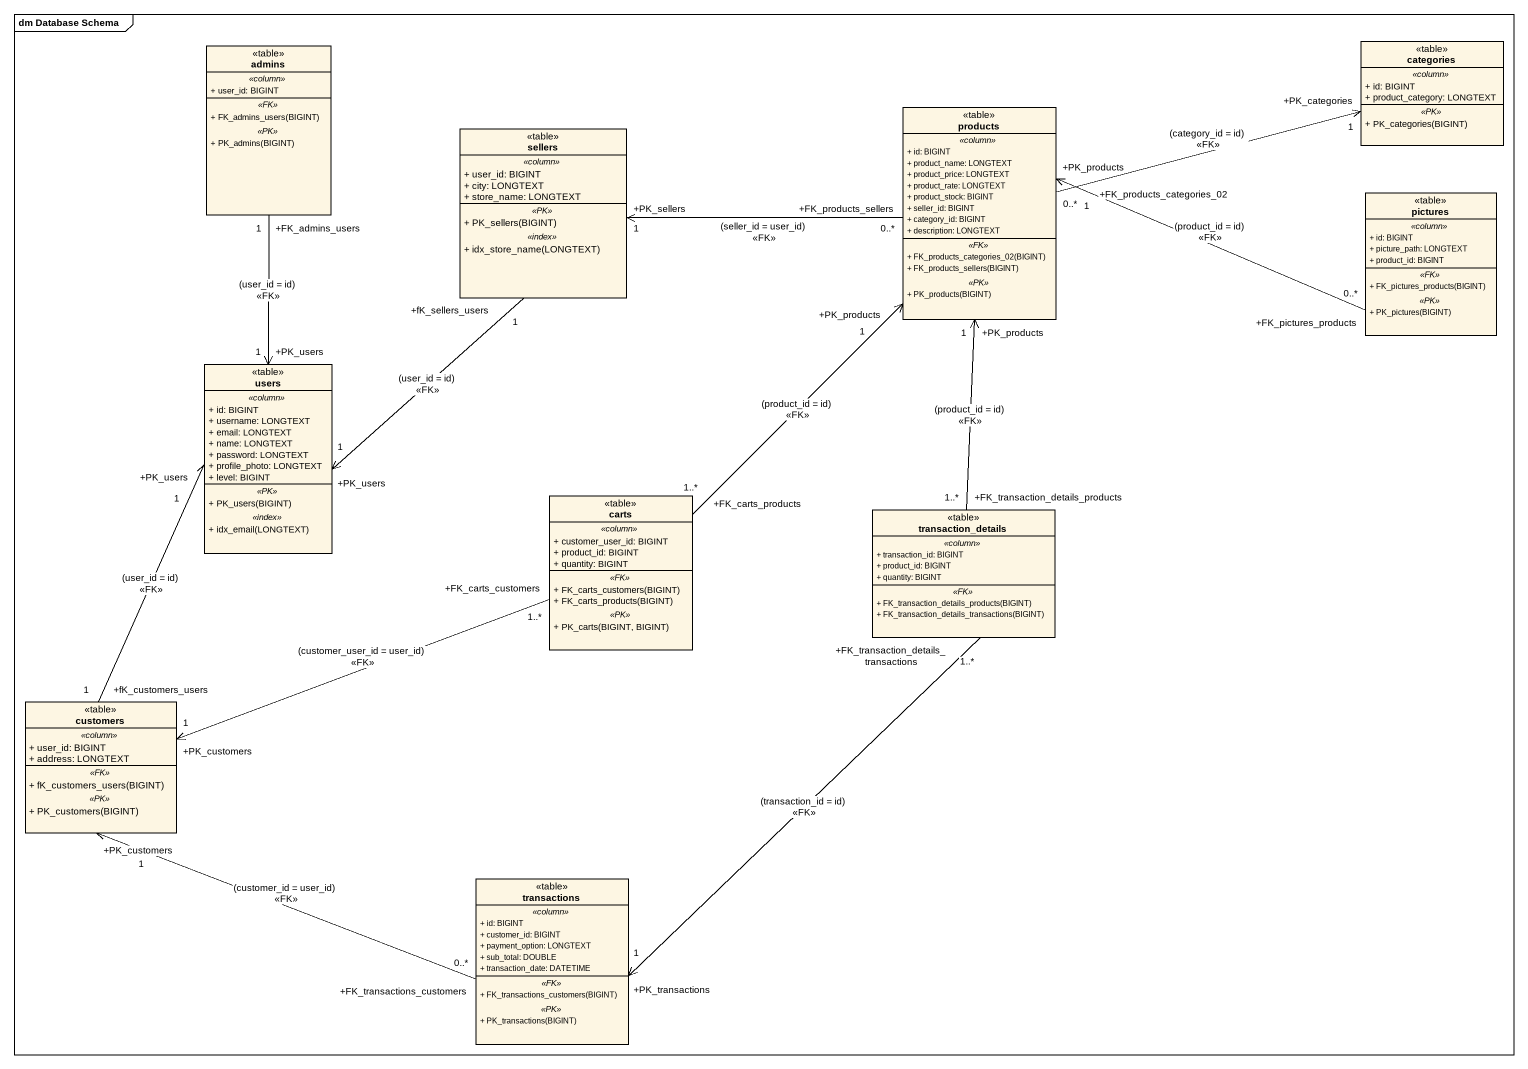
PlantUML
@startuml
mainframe dm Database Schema
hide circle
hide empty members
skinparam classAttributeIconSize 0
class admins <<table>> {
  .. <<column>> ..
  + user_id: BIGINT
  .. <<FK>> ..
  + FK_admins_users(BIGINT)
  .. <<PK>> ..
  + PK_admins(BIGINT)
}
class categories <<table>> {
  .. <<column>> ..
  + id: BIGINT
  + product_category: LONGTEXT
  .. <<PK>> ..
  + PK_categories(BIGINT)
}
class sellers <<table>> {
  .. <<column>> ..
  + user_id: BIGINT
  + city: LONGTEXT
  + store_name: LONGTEXT
  .. <<PK>> ..
  + PK_sellers(BIGINT)
  .. <<index>> ..
  + idx_store_name(LONGTEXT)
}
class products <<table>> {
  .. <<column>> ..
  + id: BIGINT
  + product_name: LONGTEXT
  + product_price: LONGTEXT
  + product_rate: LONGTEXT
  + product_stock: BIGINT
  + seller_id: BIGINT
  + category_id: BIGINT
  + description: LONGTEXT
  .. <<FK>> ..
  + FK_products_categories_02(BIGINT)
  + FK_products_sellers(BIGINT)
  .. <<PK>> ..
  + PK_products(BIGINT)
}
class pictures <<table>> {
  .. <<column>> ..
  + id: BIGINT
  + picture_path: LONGTEXT
  + product_id: BIGINT
  .. <<FK>> ..
  + FK_pictures_products(BIGINT)
  .. <<PK>> ..
  + PK_pictures(BIGINT)
}
class users <<table>> {
  .. <<column>> ..
  + id: BIGINT
  + username: LONGTEXT
  + email: LONGTEXT
  + name: LONGTEXT
  + password: LONGTEXT
  + profile_photo: LONGTEXT
  + level: BIGINT
  .. <<PK>> ..
  + PK_users(BIGINT)
  .. <<index>> ..
  + idx_email(LONGTEXT)
}
class carts <<table>> {
  .. <<column>> ..
  + customer_user_id: BIGINT
  + product_id: BIGINT
  + quantity: BIGINT
  .. <<FK>> ..
  + FK_carts_customers(BIGINT)
  + FK_carts_products(BIGINT)
  .. <<PK>> ..
  + PK_carts(BIGINT, BIGINT)
}
class transaction_details <<table>> {
  .. <<column>> ..
  + transaction_id: BIGINT
  + product_id: BIGINT
  + quantity: BIGINT
  .. <<FK>> ..
  + FK_transaction_details_products(BIGINT)
  + FK_transaction_details_transactions(BIGINT)
}
class customers <<table>> {
  .. <<column>> ..
  + user_id: BIGINT
  + address: LONGTEXT
  .. <<FK>> ..
  + fK_customers_users(BIGINT)
  .. <<PK>> ..
  + PK_customers(BIGINT)
}
class transactions <<table>> {
  .. <<column>> ..
  + id: BIGINT
  + customer_id: BIGINT
  + payment_option: LONGTEXT
  + sub_total: DOUBLE
  + transaction_date: DATETIME
  .. <<FK>> ..
  + FK_transactions_customers(BIGINT)
  .. <<PK>> ..
  + PK_transactions(BIGINT)
}
admins "+FK_admins_users\n1" --> "+PK_users\n1" users : (user_id = id)\n<<FK>>
sellers "+fK_sellers_users\n1" --> "+PK_users\n1" users : (user_id = id)\n<<FK>>
products "+FK_products_categories_02\n0..*" -right-> "+PK_categories\n1" categories : (category_id = id)\n<<FK>>
products "+FK_products_sellers\n0..*" -left-> "+PK_sellers\n1" sellers : (seller_id = user_id)\n<<FK>>
pictures "+FK_pictures_products\n0..*" -left-> "+PK_products\n1" products : (product_id = id)\n<<FK>>
carts "+FK_carts_products\n1..*" -up-> "+PK_products\n1" products : (product_id = id)\n<<FK>>
carts "+FK_carts_customers\n1..*" -left-> "+PK_customers\n1" customers : (customer_user_id = user_id)\n<<FK>>
transaction_details "+FK_transaction_details_products\n1..*" -up-> "+PK_products\n1" products : (product_id = id)\n<<FK>>
transaction_details "+FK_transaction_details_transactions\n1..*" --> "+PK_transactions\n1" transactions : (transaction_id = id)\n<<FK>>
customers "+fK_customers_users\n1" -up-> "+PK_users\n1" users : (user_id = id)\n<<FK>>
transactions "+FK_transactions_customers\n0..*" -left-> "+PK_customers\n1" customers : (customer_id = user_id)\n<<FK>>
@enduml
